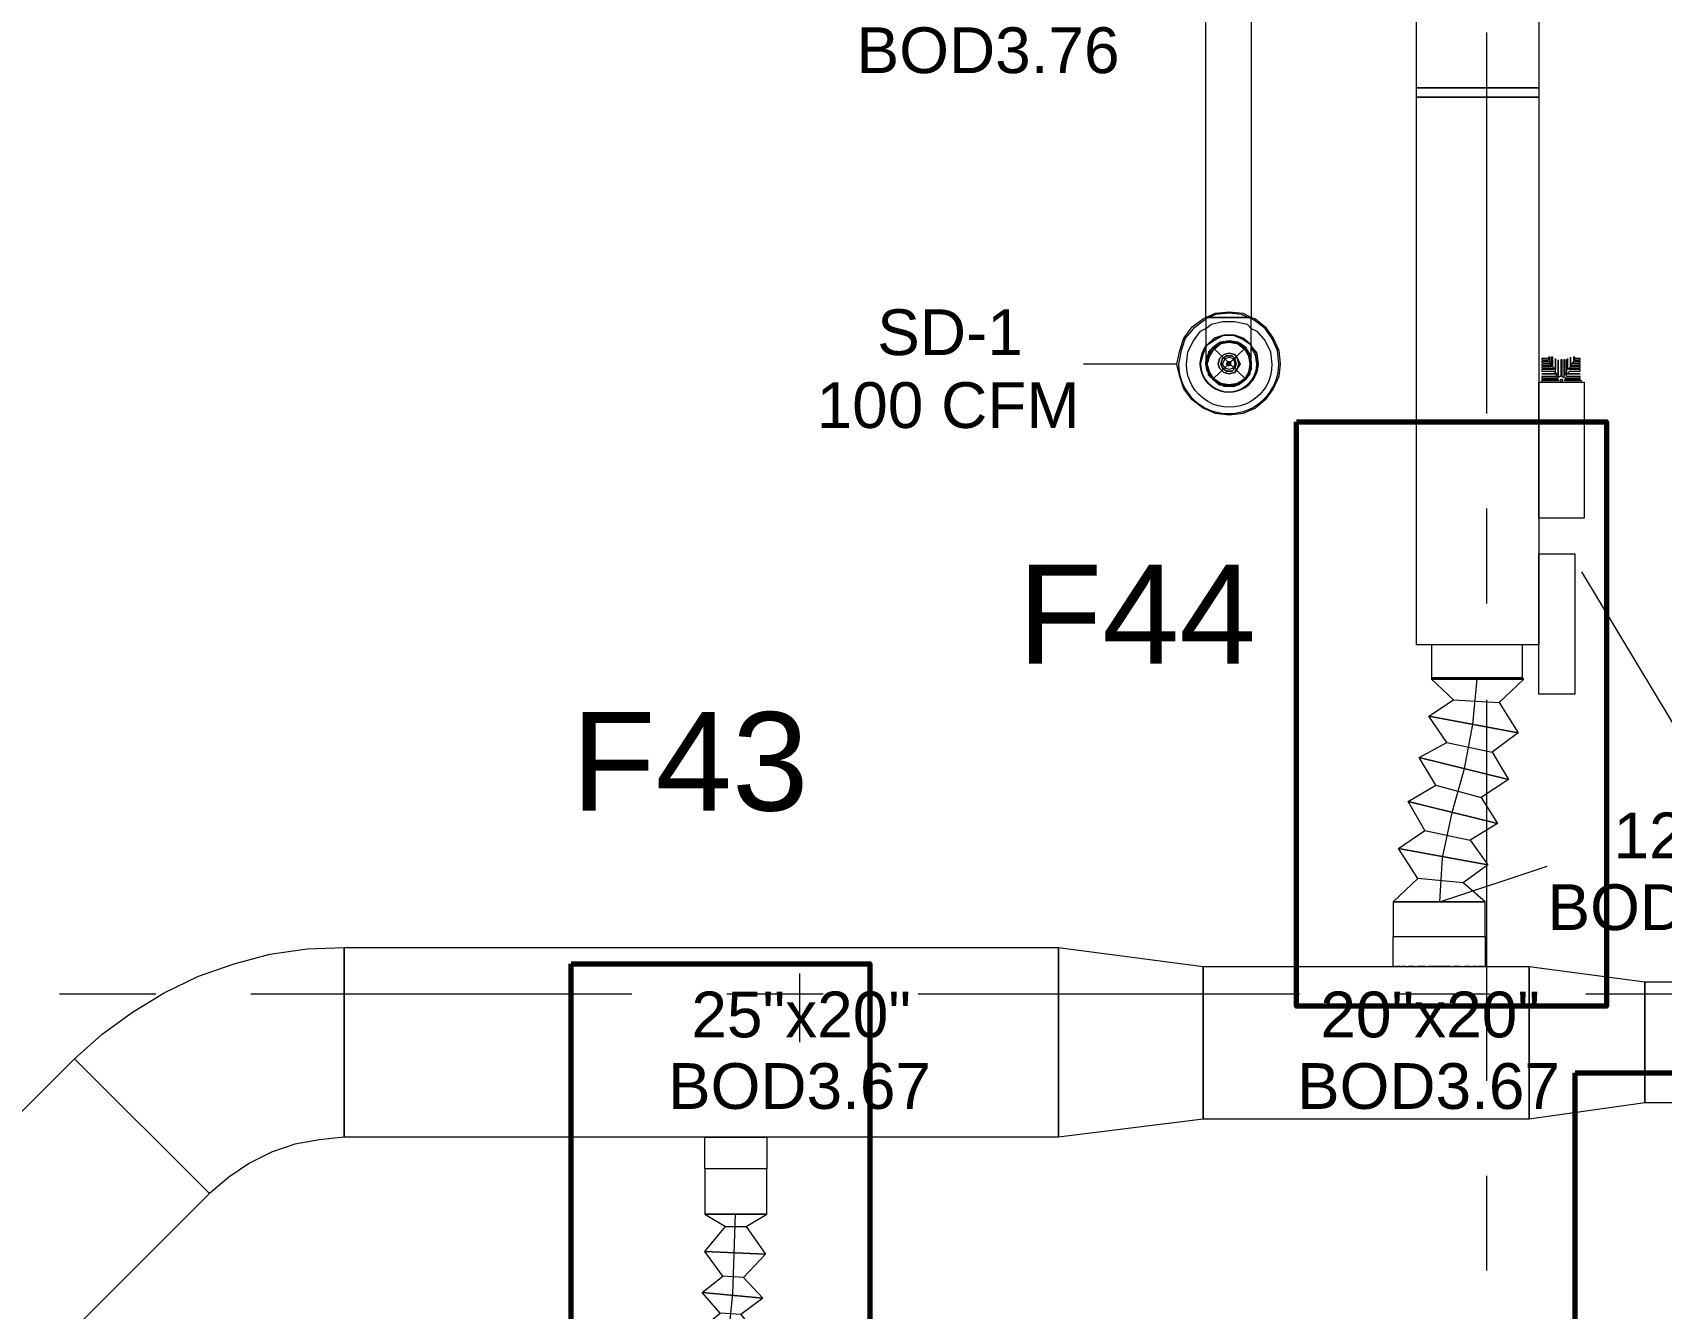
# Model space of a CAD drawing. Header units: metres. Extents: x 39 to 278, y -7 to 151.
# Drawn here: x 59.82 to 65.25, y 42.67 to 46.92 of the extents above; entities that cross this region are included whole.
import ezdxf

# ---------------------------------------------------------------- set-up
doc = ezdxf.new("R2010")
doc.units = ezdxf.units.M
doc.layers.add('HVAC - Ductos', color=5, linetype='Continuous', lineweight=50)
doc.layers.add('PDF_Geometry', color=7, linetype='Continuous', true_color=0xaaaaaa)
doc.layers.add('PDF_Text', color=7, linetype='Continuous')
doc.styles.add('PDF ArialUnicodeMS-Bold-Identity-H', font='arial.ttf')
doc.styles.add('PDF Helvetica', font='')
doc.styles.get('PDF Helvetica').set_extended_font_data('Helvetica')

msp = doc.modelspace()

# ---------------------------------------------------------------- linework, layer by layer
at = {"layer": 'HVAC - Ductos', "lineweight": 0}
for points in [[(64.8414, 47.8172), (64.8414, 46.7355), (64.4335, 46.7355), (64.4335, 47.8172)], [(64.4335, 46.7035), (64.4335, 46.7355), (64.8414, 46.7355), (64.8414, 46.7035)], [(64.8414, 46.7035), (64.8414, 44.8793), (64.4335, 44.8793), (64.4335, 46.7035)], [(63.7322, 45.8693), (63.7368, 45.8785), (63.7643, 45.8968), (63.7918, 45.9105), (63.8239, 45.9105), (63.856, 45.8968), (63.8835, 45.8785), (63.856, 45.9013), (63.8285, 45.9105), (63.7918, 45.9105), (63.7597, 45.9013), (63.7368, 45.8785), (63.7322, 45.8739), (63.7368, 45.8785)], [(63.8835, 45.8785), (63.856, 45.8968), (63.8239, 45.9105), (63.7918, 45.9105), (63.7643, 45.8968), (63.7368, 45.8785), (63.7597, 45.9013), (63.7918, 45.9105), (63.8285, 45.9105), (63.856, 45.9013), (63.8835, 45.8785), (63.8835, 45.8739), (63.8835, 45.8785), (63.8835, 45.8693)], [(63.746, 45.8418), (63.7597, 45.8647), (63.7826, 45.8831), (63.8102, 45.8876), (63.8376, 45.8831), (63.8606, 45.8647), (63.8743, 45.8418), (63.8789, 45.8143), (63.8743, 45.7868), (63.8606, 45.7639), (63.8376, 45.7501), (63.8102, 45.7455), (63.7826, 45.7501), (63.7597, 45.7639), (63.746, 45.7868), (63.7368, 45.8143)], [(63.7552, 45.8693), (63.778, 45.8831), (63.778, 45.8876), (63.7826, 45.8876)], [(63.778, 45.8326), (63.7735, 45.8143), (63.778, 45.8326), (63.7918, 45.8463), (63.8102, 45.8509), (63.8285, 45.8463), (63.8376, 45.8326), (63.8468, 45.8143), (63.8376, 45.8005), (63.8285, 45.7868), (63.8102, 45.7822), (63.7918, 45.7868), (63.778, 45.8005), (63.7735, 45.8143), (63.778, 45.8005), (63.7918, 45.7868), (63.8102, 45.7822), (63.8285, 45.7868), (63.8376, 45.8005), (63.8422, 45.8143), (63.8376, 45.8326), (63.8285, 45.8463), (63.8102, 45.8509), (63.7918, 45.8463)], [(63.7872, 45.8326), (63.7826, 45.8143), (63.7872, 45.8326), (63.801, 45.8418), (63.8193, 45.8418), (63.8285, 45.8326), (63.833, 45.8143), (63.8285, 45.8326), (63.8193, 45.8418), (63.801, 45.8418)], [(63.7964, 45.8326), (63.8102, 45.8372), (63.8239, 45.8326), (63.8285, 45.8143), (63.8239, 45.8005), (63.8102, 45.7959), (63.7964, 45.8005), (63.7872, 45.8143)], [(63.9064, 45.8143), (63.9018, 45.8509), (63.8835, 45.8739), (63.9018, 45.8509)], [(63.8285, 45.8005), (63.833, 45.8143), (63.8285, 45.8005), (63.8193, 45.7913), (63.801, 45.7913), (63.7872, 45.8005), (63.7826, 45.8143), (63.7872, 45.8005), (63.801, 45.7913), (63.8193, 45.7913)], [(63.8056, 45.8097), (63.8102, 45.8097), (63.8147, 45.8143), (63.8147, 45.8097), (63.8056, 45.8097), (63.801, 45.8143), (63.8056, 45.8235), (63.8147, 45.8235), (63.8147, 45.8143), (63.8102, 45.8189), (63.8056, 45.8189), (63.8056, 45.8143)], [(63.8102, 45.7409), (63.7826, 45.7455), (63.8102, 45.7409), (63.833, 45.7455)], [(64.9926, 45.3009), (64.8414, 45.3009), (64.8414, 45.7547), (64.9926, 45.7547)], [(64.9606, 44.7143), (64.8414, 44.7143), (64.8414, 45.1817), (64.9606, 45.1817)], [(64.7864, 44.7693), (64.7818, 44.7693), (64.768, 44.7693), (64.7451, 44.7693), (64.713, 44.7693), (64.6764, 44.7693), (64.6352, 44.7693), (64.5985, 44.7693), (64.5618, 44.7693), (64.5298, 44.7693), (64.5068, 44.7693), (64.493, 44.7693), (64.4839, 44.7693), (64.493, 44.7693), (64.5068, 44.7693), (64.5298, 44.7693), (64.5618, 44.7693), (64.5985, 44.7693), (64.6352, 44.7693), (64.6764, 44.7693), (64.713, 44.7693), (64.7451, 44.7693), (64.768, 44.7693), (64.7818, 44.7693)], [(64.6626, 44.0222), (64.658, 44.0222), (64.6397, 44.0222), (64.6168, 44.0222), (64.5848, 44.0222), (64.548, 44.0222), (64.5114, 44.0222), (64.4701, 44.0222), (64.4335, 44.0222), (64.4014, 44.0222), (64.3785, 44.0222), (64.3602, 44.0222), (64.3556, 44.0222), (64.3602, 44.0222), (64.3785, 44.0222), (64.4014, 44.0222), (64.4335, 44.0222), (64.4701, 44.0222), (64.5114, 44.0222), (64.548, 44.0222), (64.5848, 44.0222), (64.6168, 44.0222), (64.6397, 44.0222), (64.658, 44.0222)], [(60.863, 43.8709), (63.2418, 43.8709), (63.2418, 43.2384), (60.863, 43.2384)], [(63.2418, 43.8709), (63.723, 43.8067), (63.723, 43.298), (63.2418, 43.2384)], [(64.8094, 43.298), (63.723, 43.298), (63.723, 43.8067), (64.8094, 43.8067)], [(64.8094, 43.8067), (65.1943, 43.7563), (65.1943, 43.353), (64.8094, 43.298)], [(70.9465, 43.353), (65.1943, 43.353), (65.1943, 43.7563), (70.9465, 43.7563)], [(60.4138, 43.0505), (59.7355, 42.3722), (59.2863, 42.8213), (59.9646, 43.4997)], [(62.0638, 43.133), (62.0638, 43.2384), (62.0684, 43.2384), (62.0776, 43.2384), (62.096, 43.2384), (62.1143, 43.2384), (62.1418, 43.2384), (62.1647, 43.2384), (62.1922, 43.2384), (62.2151, 43.2384), (62.238, 43.2384), (62.2564, 43.2384), (62.2656, 43.2384), (62.2701, 43.2384), (62.2701, 43.133), (62.2656, 43.133), (62.2564, 43.133), (62.238, 43.133), (62.2151, 43.133), (62.1922, 43.133), (62.1647, 43.133), (62.1418, 43.133), (62.1143, 43.133), (62.096, 43.133), (62.0776, 43.133), (62.0684, 43.133)], [(62.2701, 42.9817), (62.2656, 42.9817), (62.2564, 42.9817), (62.238, 42.9817), (62.2151, 42.9817), (62.1922, 42.9817), (62.1647, 42.9817), (62.1418, 42.9817), (62.1143, 42.9817), (62.096, 42.9817), (62.0776, 42.9817), (62.0684, 42.9817), (62.0638, 42.9817), (62.0684, 42.9817), (62.0776, 42.9817), (62.096, 42.9817), (62.1143, 42.9817), (62.1418, 42.9817), (62.1647, 42.9817), (62.1922, 42.9817), (62.2151, 42.9817), (62.238, 42.9817), (62.2564, 42.9817), (62.2656, 42.9817)]]:
    msp.add_lwpolyline(points, close=True, dxfattribs=at)
for points in [[(63.8835, 47.0976), (63.8835, 45.9701), (63.8972, 45.9655), (63.9293, 45.9381), (63.9568, 45.9013), (63.9752, 45.8601), (63.9798, 45.8143), (63.9752, 45.7731), (63.9568, 45.7318), (63.9293, 45.6951), (63.8972, 45.6676), (63.856, 45.6493), (63.8102, 45.6447), (63.7643, 45.6493), (63.723, 45.6676), (63.6864, 45.6951), (63.6589, 45.7318), (63.6451, 45.7731), (63.636, 45.8143), (63.6451, 45.8601), (63.6589, 45.9013), (63.6864, 45.9381), (63.723, 45.9655), (63.7322, 45.9701), (63.7322, 47.0976)], [(63.7322, 45.9701), (63.7643, 45.9839), (63.8102, 45.9885), (63.856, 45.9839), (63.8835, 45.9701)], [(63.8835, 45.9655), (63.8514, 45.9793), (63.8102, 45.9839), (63.7643, 45.9793), (63.7322, 45.9655)], [(63.8835, 45.8189), (63.8835, 45.8235), (63.8835, 45.8418), (63.8835, 45.8693), (63.8835, 45.9059), (63.8835, 45.9518), (63.8835, 45.9701), (63.8743, 45.9701), (63.8652, 45.9701), (63.8468, 45.9701), (63.8285, 45.9701), (63.8102, 45.9701), (63.7918, 45.9701), (63.7735, 45.9701), (63.7552, 45.9701), (63.7414, 45.9701), (63.7368, 45.9701), (63.7322, 45.9701), (63.7322, 45.9243), (63.7322, 45.8831), (63.7322, 45.8509), (63.7322, 45.8281), (63.7322, 45.8189)], [(63.7322, 45.9701), (63.7368, 45.9701), (63.7414, 45.9701), (63.7552, 45.9701), (63.7735, 45.9701), (63.7918, 45.9701), (63.8102, 45.9701), (63.8285, 45.9701), (63.8468, 45.9701), (63.8652, 45.9701), (63.8743, 45.9701), (63.8835, 45.9701)], [(63.7322, 45.9335), (63.7506, 45.9472), (63.7872, 45.9563), (63.8285, 45.9563), (63.8698, 45.9472), (63.8835, 45.9335)], [(63.8789, 45.7913), (63.8789, 45.7868), (63.8835, 45.8143), (63.8789, 45.7913), (63.8835, 45.8143), (63.8789, 45.8418), (63.8789, 45.8463), (63.8835, 45.8189), (63.8835, 45.8143), (63.8835, 45.8235), (63.8835, 45.8372), (63.8743, 45.8555), (63.8652, 45.8693), (63.8468, 45.8831), (63.8285, 45.8876), (63.8102, 45.8922), (63.7918, 45.8876), (63.7735, 45.8831), (63.7552, 45.8693), (63.7414, 45.8555), (63.7368, 45.8372), (63.7322, 45.8235), (63.7322, 45.8143), (63.7368, 45.7959), (63.7414, 45.7776), (63.7552, 45.7639), (63.7735, 45.7501), (63.7918, 45.7409), (63.8102, 45.7409), (63.8376, 45.7455)], [(63.7368, 45.8418), (63.7414, 45.8463), (63.7552, 45.8693), (63.7414, 45.8463), (63.7552, 45.8693), (63.778, 45.8876), (63.8102, 45.8922), (63.8376, 45.8876), (63.8422, 45.8831), (63.8606, 45.8693), (63.8743, 45.8463)], [(63.8376, 45.8876), (63.8102, 45.8922), (63.7826, 45.8876)], [(63.7322, 45.8143), (63.7414, 45.7868), (63.7552, 45.7639), (63.778, 45.7455), (63.7826, 45.7455), (63.8102, 45.7409), (63.8285, 45.7409), (63.8468, 45.7501), (63.8285, 45.7455), (63.8102, 45.7409), (63.7918, 45.7455), (63.7735, 45.7501), (63.7552, 45.7639), (63.746, 45.7776), (63.7368, 45.7959), (63.7368, 45.8143), (63.7368, 45.8372), (63.746, 45.8509), (63.7552, 45.8693), (63.7735, 45.8785), (63.7918, 45.8876), (63.8102, 45.8876), (63.8285, 45.8876), (63.8468, 45.8785), (63.8606, 45.8693), (63.8743, 45.8509), (63.8789, 45.8372), (63.8835, 45.8143), (63.8789, 45.7959), (63.8743, 45.7776), (63.8606, 45.7639)], [(63.778, 45.7501), (63.7552, 45.7639), (63.7414, 45.7868), (63.7368, 45.7913), (63.7322, 45.8143), (63.7414, 45.8463), (63.7322, 45.8189)], [(63.7414, 45.7913), (63.7368, 45.8143), (63.7414, 45.8418)], [(63.7414, 45.8463), (63.7414, 45.8463)], [(63.7826, 45.8831), (63.8102, 45.8876), (63.833, 45.8831)], [(63.8376, 45.8876), (63.8376, 45.8876)], [(63.8652, 45.7639), (63.8376, 45.7455), (63.8422, 45.7455), (63.8606, 45.7639), (63.8468, 45.7501), (63.8652, 45.7639), (63.8743, 45.7776), (63.8835, 45.7959), (63.8835, 45.8143), (63.8789, 45.8463), (63.8652, 45.8693), (63.8376, 45.8876), (63.8652, 45.8693), (63.8789, 45.8463)], [(63.8789, 45.8463), (63.8789, 45.8463)], [(64.9835, 45.7547), (64.9835, 45.7593), (64.9239, 45.7593), (64.9789, 45.7593), (64.9789, 45.7639), (64.9285, 45.7639), (64.9285, 45.7685), (64.9789, 45.7685), (64.9789, 45.7731), (64.9331, 45.7731), (64.9331, 45.7822), (64.9789, 45.7822), (64.9376, 45.7822), (64.9422, 45.7913), (64.9789, 45.7913), (64.9789, 45.7959), (64.9422, 45.7959), (64.9468, 45.8005), (64.9789, 45.8005), (64.9789, 45.8051), (64.9468, 45.8051), (64.9514, 45.8097), (64.9789, 45.8097), (64.9789, 45.8143), (64.956, 45.8143), (64.956, 45.8189), (64.9789, 45.8189), (64.9789, 45.8235), (64.9606, 45.8235), (64.9652, 45.8281), (64.9789, 45.8281), (64.9789, 45.8326), (64.9606, 45.8326), (64.9606, 45.8281), (64.9606, 45.8372), (64.956, 45.8372), (64.956, 45.8235), (64.9468, 45.8097), (64.9468, 45.8372), (64.9468, 45.8051), (64.9376, 45.7959), (64.9376, 45.8326), (64.9331, 45.8281), (64.9331, 45.7868), (64.9285, 45.7776), (64.9285, 45.8281), (64.9239, 45.8281), (64.9239, 45.7685), (64.9193, 45.7731), (64.9193, 45.8281), (64.9147, 45.8281), (64.9147, 45.7731), (64.9102, 45.7731), (64.9056, 45.7685), (64.9056, 45.8281), (64.9056, 45.7776), (64.8964, 45.7868), (64.8964, 45.8281), (64.8964, 45.8326), (64.8964, 45.7959), (64.8872, 45.8051), (64.8872, 45.8372), (64.8826, 45.8372), (64.8826, 45.8097), (64.878, 45.8235), (64.878, 45.8372), (64.8735, 45.8372), (64.8735, 45.8281), (64.8735, 45.8326), (64.8506, 45.8326), (64.8506, 45.8281), (64.8689, 45.8281), (64.8735, 45.8235), (64.8506, 45.8235), (64.8506, 45.8189), (64.8735, 45.8189), (64.878, 45.8143), (64.8506, 45.8143), (64.8506, 45.8097), (64.8826, 45.8097), (64.8826, 45.8051), (64.8506, 45.8051), (64.8506, 45.8005), (64.8872, 45.8005), (64.8918, 45.7959), (64.8506, 45.7959), (64.8506, 45.7913), (64.8918, 45.7913), (64.8964, 45.7822), (64.8506, 45.7822), (64.8964, 45.7822), (64.901, 45.7731), (64.8506, 45.7731), (64.8506, 45.7685), (64.901, 45.7685), (64.9056, 45.7639), (64.8506, 45.7639), (64.8506, 45.7593), (64.9102, 45.7593), (64.8506, 45.7593), (64.8506, 45.7547)], [(63.636, 45.8143), (63.3243, 45.8143)], [(63.7414, 45.7868), (63.7368, 45.7913), (63.7368, 45.7959), (63.7322, 45.8143), (63.7322, 45.8235)], [(63.7322, 45.8189), (63.7322, 45.8189)], [(63.8789, 45.7868), (63.8743, 45.7776), (63.8652, 45.7639), (63.8468, 45.7501), (63.8422, 45.7455), (63.8376, 45.7455), (63.8285, 45.7409), (63.8102, 45.7409), (63.7918, 45.7409), (63.7826, 45.7455), (63.778, 45.7455), (63.7735, 45.7501), (63.7552, 45.7639), (63.7414, 45.7776), (63.7414, 45.7868), (63.7368, 45.7913)], [(63.7414, 45.7868), (63.7552, 45.7639), (63.7826, 45.7455)], [(63.7414, 45.7868), (63.7414, 45.7868)], [(63.8743, 45.7868), (63.8606, 45.7639), (63.8422, 45.7501)], [(63.8789, 45.7822), (63.8652, 45.7639), (63.8789, 45.7868)], [(63.8835, 45.8235), (63.8835, 45.8143), (63.8835, 45.7959), (63.8789, 45.7913), (63.8789, 45.7868), (63.8789, 45.7822), (63.8789, 45.7868), (63.8789, 45.7913)], [(63.7826, 45.7455), (63.778, 45.7455)], [(63.8422, 45.7455), (63.8376, 45.7455)], [(64.9147, 45.7547), (64.9147, 45.7639), (64.9193, 45.7639), (64.9193, 45.7547)], [(64.9835, 45.1222), (65.4052, 44.4209), (66.2027, 44.4209)], [(64.4839, 44.7647), (64.4885, 44.7647), (64.5068, 44.7647), (64.5389, 44.7647), (64.5756, 44.7647), (64.6168, 44.7647), (64.658, 44.7647), (64.6993, 44.7647), (64.736, 44.7647), (64.7635, 44.7647), (64.7818, 44.7647), (64.791, 44.7647), (64.7864, 44.7693), (64.7818, 44.7693), (64.7635, 44.7693), (64.736, 44.7693), (64.6993, 44.7693), (64.658, 44.7693), (64.6168, 44.7693), (64.5756, 44.7693), (64.5389, 44.7693), (64.5114, 44.7693), (64.493, 44.7693), (64.4839, 44.7693), (64.493, 44.7693), (64.5114, 44.7693), (64.5389, 44.7693), (64.5756, 44.7693), (64.6168, 44.7693), (64.658, 44.7693), (64.6993, 44.7693), (64.736, 44.7693), (64.7635, 44.7693), (64.7818, 44.7693), (64.7864, 44.7693), (64.7864, 44.8793), (64.7818, 44.8793), (64.768, 44.8793), (64.7451, 44.8793), (64.713, 44.8793), (64.6764, 44.8793), (64.6352, 44.8793), (64.5985, 44.8793), (64.5618, 44.8793), (64.5298, 44.8793), (64.5068, 44.8793), (64.493, 44.8793), (64.4839, 44.8793), (64.4839, 44.7693), (64.4839, 44.7647), (64.5572, 44.6959)], [(64.791, 44.7647), (64.7818, 44.7647), (64.7635, 44.7647), (64.736, 44.7647), (64.6993, 44.7647), (64.658, 44.7647), (64.6168, 44.7647), (64.5756, 44.7647), (64.5389, 44.7647), (64.5068, 44.7647), (64.4885, 44.7647), (64.4839, 44.7647), (64.791, 44.7647), (64.7085, 44.6867), (64.7726, 44.5859), (64.4747, 44.6409), (64.5572, 44.6959), (64.7085, 44.6867)], [(64.5114, 44.0222), (64.5206, 44.1689), (64.5526, 44.3201), (64.5939, 44.4667), (64.6214, 44.6134), (64.6352, 44.7647)], [(64.5343, 44.5539), (64.4747, 44.6409), (64.7726, 44.5859), (64.6856, 44.5217), (64.7406, 44.4301), (64.4426, 44.5034), (64.5343, 44.5539), (64.6856, 44.5217)], [(64.4976, 44.4117), (64.4426, 44.5034), (64.7406, 44.4301), (64.6489, 44.3705), (64.7039, 44.2834), (64.406, 44.3567), (64.4976, 44.4117), (64.6489, 44.3705)], [(64.461, 44.2605), (64.406, 44.3567), (64.7039, 44.2834), (64.6122, 44.2284), (64.6718, 44.1459), (64.3739, 44.2009), (64.461, 44.2605), (64.6122, 44.2284)], [(64.438, 44.1001), (64.3739, 44.2009), (64.6718, 44.1459), (64.5893, 44.0863), (64.438, 44.1001), (64.3556, 44.0222), (64.3556, 43.9076), (64.3602, 43.9076), (64.3785, 43.9076), (64.4014, 43.9076), (64.4335, 43.9076), (64.4701, 43.9076), (64.5114, 43.9076), (64.548, 43.9076), (64.5848, 43.9076), (64.6168, 43.9076), (64.6397, 43.9076), (64.658, 43.9076), (64.6626, 43.9076), (64.6626, 44.0222), (64.3556, 44.0222), (64.6626, 44.0222), (64.5893, 44.0863)], [(64.5114, 44.0222), (64.8689, 44.1413)], [(64.3602, 43.8067), (64.3556, 43.8067), (64.3556, 43.9076), (64.3602, 43.9076), (64.3785, 43.9076), (64.4014, 43.9076), (64.4335, 43.9076), (64.4701, 43.9076), (64.5114, 43.9076), (64.548, 43.9076), (64.5848, 43.9076), (64.6168, 43.9076), (64.6397, 43.9076), (64.658, 43.9076), (64.6626, 43.9076), (64.6626, 43.8067), (64.658, 43.8067)], [(59.9646, 43.4997), (60.0564, 43.5822), (60.1572, 43.6555), (60.2626, 43.7197), (60.3772, 43.7747), (60.4964, 43.8159), (60.6155, 43.848), (60.7392, 43.8663), (60.863, 43.8709)], [(60.863, 43.8709), (60.863, 43.2384)], [(62.3801, 43.5547), (62.3801, 43.7839)], [(64.3785, 43.8067), (64.3739, 43.8067), (64.3647, 43.8067)], [(64.3968, 43.8067), (64.3922, 43.8067), (64.383, 43.8067)], [(64.4243, 43.8067), (64.4152, 43.8067), (64.406, 43.8067)], [(64.461, 43.8067), (64.4426, 43.8067), (64.438, 43.8067)], [(64.548, 43.8067), (64.5435, 43.8067), (64.5114, 43.8067), (64.4747, 43.8067)], [(64.5802, 43.8067), (64.5756, 43.8067), (64.5572, 43.8067)], [(64.6122, 43.8067), (64.603, 43.8067), (64.5939, 43.8067)], [(64.6352, 43.8067), (64.6306, 43.8067), (64.6214, 43.8067)], [(64.6535, 43.8067), (64.6489, 43.8067), (64.6397, 43.8067)], [(60.4138, 43.0505), (59.9646, 43.4997)], [(60.863, 43.2384), (60.7805, 43.2293), (60.698, 43.2155), (60.6201, 43.188), (60.5468, 43.1513), (60.478, 43.1055), (60.4138, 43.0505)], [(62.2014, 42.9405), (62.2656, 42.8488), (62.0638, 42.858), (62.1326, 42.9405), (62.2014, 42.9405), (62.2701, 42.9817), (62.2701, 43.133), (62.2656, 43.133), (62.2564, 43.133), (62.238, 43.133), (62.2151, 43.133), (62.1922, 43.133), (62.1647, 43.133), (62.1418, 43.133), (62.1143, 43.133), (62.096, 43.133), (62.0776, 43.133), (62.0684, 43.133), (62.0638, 43.133), (62.0638, 42.9817), (62.2701, 42.9817), (62.0638, 42.9817), (62.1326, 42.9405)], [(62.1647, 42.9817), (62.1556, 42.7159), (62.128, 42.4455), (62.096, 42.1797), (62.0684, 41.9138), (62.0547, 41.648)], [(62.1922, 42.7709), (62.2564, 42.7021), (62.0547, 42.7205), (62.1234, 42.7755), (62.0638, 42.858), (62.2656, 42.8488), (62.1922, 42.7709), (62.1234, 42.7755)], [(62.183, 42.6472), (62.2426, 42.5738), (62.041, 42.5921), (62.1143, 42.6518), (62.0547, 42.7205), (62.2564, 42.7021), (62.183, 42.6472), (62.1143, 42.6518)]]:
    msp.add_lwpolyline(points, dxfattribs=at)
for points in [[(63.7322, 45.9655), (63.7276, 45.9609), (63.691, 45.9335), (63.6634, 45.9013), (63.6497, 45.8601), (63.6406, 45.8143, 0.986385), (63.9752, 45.8143), (63.9706, 45.8601), (63.9522, 45.9013), (63.9293, 45.9335), (63.8926, 45.9609), (63.8835, 45.9655)], [(63.8835, 45.9335), (63.9018, 45.9243), (63.9293, 45.8922), (63.9476, 45.8555), (63.9522, 45.8143, -1.012851), (63.668, 45.8143), (63.6726, 45.8555), (63.691, 45.8922), (63.7139, 45.9243), (63.7322, 45.9335)]]:
    msp.add_lwpolyline(points, format="xyb", dxfattribs=at)
msp.add_lwpolyline([(63.7139, 45.8143, 0.970967), (63.9064, 45.8143, -1.355762), (63.7322, 45.8739), (63.7184, 45.8509), (63.7139, 45.8143), (63.723, 45.8463), (63.7322, 45.8693, 1.369175), (63.9018, 45.8143), (63.8972, 45.8463), (63.8835, 45.8693, -1.369196)], format="xyb", close=True, dxfattribs=at)
at = {"layer": 'PDF_Geometry', "lineweight": 0}
for points in [[(64.6672, 46.9189), (64.6672, 45.6493)], [(64.6672, 45.333), (64.6672, 45.0167)], [(64.6672, 44.6959), (64.6672, 43.4263)], [(60.2351, 43.7151), (59.9142, 43.7151)], [(61.821, 43.7151), (60.5514, 43.7151)], [(62.458, 43.7151), (62.1372, 43.7151)], [(64.0439, 43.7151), (62.7743, 43.7151)], [(64.6764, 43.7151), (64.3602, 43.7151)], [(66.2668, 43.7151), (64.9972, 43.7151)], [(64.6672, 43.1101), (64.6672, 42.7938)]]:
    msp.add_lwpolyline(points, dxfattribs=at)
at = {"layer": 'PDF_Geometry', "color": 8, "lineweight": 0, "true_color": 0x808080}
msp.add_lwpolyline([(63.8698, 45.8601), (63.833, 45.8876), (63.7872, 45.8876), (63.746, 45.8601), (63.7322, 45.8143), (63.746, 45.7731), (63.7872, 45.7455), (63.833, 45.7455), (63.8698, 45.7731), (63.8835, 45.8143)], close=True, dxfattribs=at)
for points in [[(63.7552, 45.8693), (63.8652, 45.7639)], [(63.8652, 45.8693), (63.7552, 45.7639)]]:
    msp.add_lwpolyline(points, dxfattribs=at)
at = {"layer": 'PDF_Geometry', "color": 232, "lineweight": 70, "true_color": 0xe91e64}
for points in [[(64.0337, 45.6225), (65.0665, 45.6225), (65.0665, 43.6751), (64.0337, 43.6751)], [(61.6186, 43.8161), (62.6132, 43.8161), (62.6132, 41.1424), (61.6186, 41.1424)], [(64.9623, 43.4529), (65.9951, 43.4529), (65.9951, 41.3146), (64.9623, 41.3146)]]:
    msp.add_lwpolyline(points, close=True, dxfattribs=at)

# ---------------------------------------------------------------- texts
at = {"layer": 'PDF_Text', "lineweight": 0, "char_height": 0.15247, "attachment_point": 4, "style": 'PDF Helvetica'}
for s, insert in [('BOD3.76', (62.5689, 46.8592)), ('SD-1', (62.6376, 45.9196)), ('100 CFM', (62.436, 45.6767)), ('12"ø', (65.0898, 44.242)), ('BOD3.76', (64.8698, 44.0037)), ('25"x20"', (62.0189, 43.6462)), ('20"x20"', (64.1135, 43.6462)), ('BOD3.67', (61.9409, 43.4078)), ('BOD3.67', (64.0356, 43.4078))]:
    msp.add_mtext(s, dxfattribs=dict(at, insert=insert))
at = {"layer": 'PDF_Text', "color": 232, "lineweight": 70, "true_color": 0xe91e64, "attachment_point": 4, "style": 'PDF ArialUnicodeMS-Bold-Identity-H'}
for s, insert, char_height in [('F44', (63.1056, 44.9811), 0.33001), ('F43', (61.6194, 44.4884), 0.3281)]:
    msp.add_mtext(s, dxfattribs=dict(at, insert=insert, char_height=char_height))

doc.saveas('drawing.dxf')
